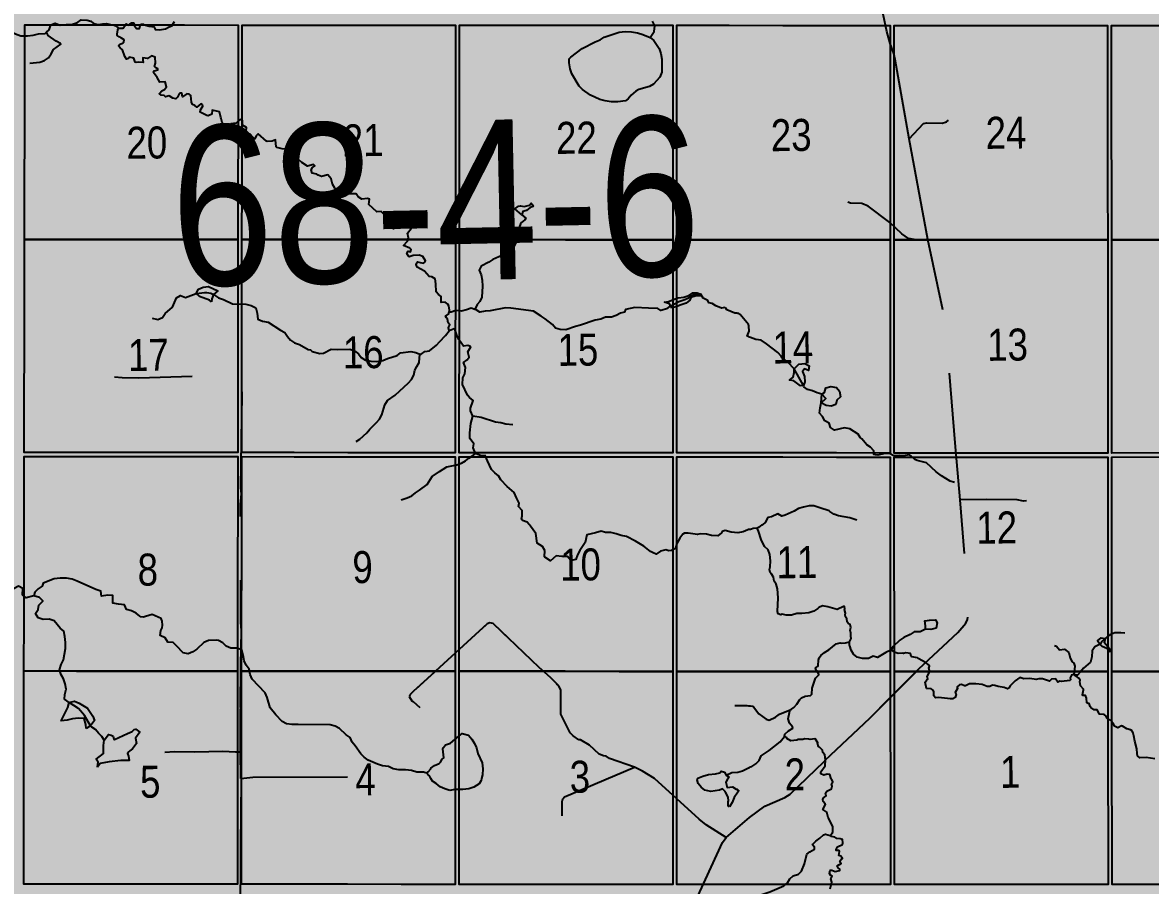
# Model space of a CAD drawing. Extents: x 405326 to 424052, y 6044755 to 6062236.
# Drawn here: x 416661.5 to 416942.9, y 6051121.4 to 6051336.7 of the extents above; entities that cross this region are included whole.
import ezdxf

# ---------------------------------------------------------------- set-up
doc = ezdxf.new("R2010")
doc.units = 0
doc.header["$LTSCALE"] = 5
doc.linetypes.add('DASHED2', pattern=[9.525, 6.35, -3.175])
for name, color, linetype in [('P-PROPOSED', 10, 'Continuous'), ('Quarters', 8, 'Continuous'), ('RoadSeg', 57, 'DASHED2'), ('T-WATER', 160, 'Continuous')]:
    doc.layers.add(name, color=color, linetype=linetype)
doc.layers.add('ROUTE-MAP-BACKGROUND-H', color=7, linetype='Continuous', true_color=0xf0ebff)
doc.styles.add('120', font='ARIALN.TTF', dxfattribs={"height": 13})

msp = doc.modelspace()

# ---------------------------------------------------------------- hatches: boundary and pattern name
at = {"layer": 'ROUTE-MAP-BACKGROUND-H'}
h = msp.add_hatch(color=256, dxfattribs=at)
h.dxf.hatch_style = 1
h.paths.add_polyline_path([(417500.313, 6050470.993), (417499.828, 6050583.719), (417489.556, 6051448.866), (416064.545, 6051448.577), (416073.609, 6050477.938), (416071.924, 6050150.968), (416104.424, 6050150.804), (416615.018, 6050150.686), (416614.752, 6050098.449), (417501.84, 6050099.469), (417600.187, 6050099.469), (417600.187, 6050157.259), (417501.84, 6050157.777)])

# ---------------------------------------------------------------- linework, layer by layer
at = {"layer": 'P-PROPOSED', "color": 90, "const_width": 1.996, "flags": 128}
msp.add_lwpolyline([(416865.116, 6051156.298), (416865.116, 6051156.298)], close=True, dxfattribs=at)
at = {"layer": 'Quarters', "flags": 128}
for points in [[(416715.223, 6051282.585), (416701.826, 6051282.593), (416688.429, 6051282.601), (416675.033, 6051282.609), (416661.97, 6051282.617), (416661.988, 6051295.995), (416662.005, 6051309.374), (416662.022, 6051322.752), (416662.04, 6051336.131), (416675.097, 6051336.123), (416688.489, 6051336.115), (416701.881, 6051336.107), (416715.273, 6051336.099), (416715.26, 6051322.72), (416715.248, 6051309.342), (416715.235, 6051295.963)], [(416769.479, 6051282.552), (416756.082, 6051282.56), (416742.685, 6051282.568), (416729.289, 6051282.576), (416716.226, 6051282.584), (416716.239, 6051295.963), (416716.251, 6051309.341), (416716.264, 6051322.72), (416716.276, 6051336.098), (416729.334, 6051336.09), (416742.726, 6051336.082), (416756.118, 6051336.074), (416769.509, 6051336.066), (416769.502, 6051322.687), (416769.494, 6051309.309), (416769.486, 6051295.931)], [(416823.734, 6051282.52), (416810.337, 6051282.528), (416796.941, 6051282.536), (416783.544, 6051282.544), (416770.482, 6051282.552), (416770.49, 6051295.93), (416770.497, 6051309.309), (416770.505, 6051322.687), (416770.513, 6051336.065), (416783.57, 6051336.057), (416796.962, 6051336.049), (416810.354, 6051336.041), (416823.745, 6051336.033), (416823.742, 6051322.655), (416823.74, 6051309.276), (416823.737, 6051295.898)], [(416877.989, 6051282.487), (416864.593, 6051282.495), (416851.196, 6051282.503), (416837.799, 6051282.511), (416824.737, 6051282.519), (416824.74, 6051295.898), (416824.743, 6051309.276), (416824.746, 6051322.654), (416824.749, 6051336.032), (416837.806, 6051336.024), (416851.198, 6051336.016), (416864.59, 6051336.008), (416877.982, 6051335.999), (416877.984, 6051322.621), (416877.985, 6051309.243), (416877.987, 6051295.865)], [(416932.245, 6051282.468), (416918.848, 6051282.473), (416905.452, 6051282.477), (416892.055, 6051282.482), (416878.993, 6051282.486), (416878.991, 6051295.865), (416878.989, 6051309.243), (416878.987, 6051322.621), (416878.985, 6051335.999), (416892.042, 6051335.993), (416905.434, 6051335.987), (416918.826, 6051335.981), (416932.218, 6051335.975), (416932.225, 6051322.599), (416932.231, 6051309.222), (416932.238, 6051295.845)], [(416986.51, 6051282.559), (416973.111, 6051282.537), (416959.712, 6051282.514), (416946.313, 6051282.492), (416933.248, 6051282.47), (416933.242, 6051295.847), (416933.235, 6051309.223), (416933.228, 6051322.6), (416933.221, 6051335.977), (416946.281, 6051335.999), (416959.675, 6051336.022), (416973.07, 6051336.045), (416986.464, 6051336.068), (416986.475, 6051322.691), (416986.487, 6051309.314), (416986.498, 6051295.936)], [(416715.223, 6051282.585), (416715.211, 6051269.206), (416715.198, 6051255.828), (416715.186, 6051242.449), (416715.174, 6051229.406), (416701.772, 6051229.414), (416688.371, 6051229.421), (416674.969, 6051229.429), (416661.902, 6051229.437), (416661.919, 6051242.481), (416661.936, 6051255.86), (416661.953, 6051269.238), (416661.97, 6051282.617), (416675.033, 6051282.609), (416688.429, 6051282.601), (416701.826, 6051282.593)], [(416769.479, 6051282.552), (416769.471, 6051269.174), (416769.463, 6051255.796), (416769.456, 6051242.417), (416769.448, 6051229.373), (416756.047, 6051229.381), (416742.646, 6051229.389), (416729.244, 6051229.397), (416716.177, 6051229.405), (416716.189, 6051242.449), (416716.202, 6051255.827), (416716.214, 6051269.206), (416716.226, 6051282.584), (416729.289, 6051282.576), (416742.685, 6051282.568), (416756.082, 6051282.56)], [(416823.734, 6051282.52), (416823.731, 6051269.142), (416823.728, 6051255.763), (416823.725, 6051242.385), (416823.723, 6051229.341), (416810.322, 6051229.349), (416796.92, 6051229.357), (416783.519, 6051229.365), (416770.452, 6051229.373), (416770.459, 6051242.417), (416770.467, 6051255.795), (416770.474, 6051269.173), (416770.482, 6051282.552), (416783.544, 6051282.544), (416796.941, 6051282.536), (416810.337, 6051282.528)], [(416877.989, 6051282.487), (416877.991, 6051269.109), (416877.993, 6051255.73), (416877.996, 6051242.352), (416877.998, 6051229.309), (416864.596, 6051229.317), (416851.195, 6051229.325), (416837.793, 6051229.333), (416824.726, 6051229.341), (416824.729, 6051242.384), (416824.732, 6051255.763), (416824.735, 6051269.141), (416824.737, 6051282.519), (416837.799, 6051282.511), (416851.196, 6051282.503), (416864.593, 6051282.495)], [(416932.245, 6051282.468), (416932.252, 6051269.091), (416932.259, 6051255.715), (416932.265, 6051242.338), (416932.272, 6051229.295), (416918.871, 6051229.299), (416905.469, 6051229.302), (416892.068, 6051229.305), (416879.001, 6051229.308), (416878.999, 6051242.352), (416878.997, 6051255.73), (416878.995, 6051269.108), (416878.993, 6051282.486), (416892.055, 6051282.482), (416905.452, 6051282.477), (416918.848, 6051282.473)], [(416986.51, 6051282.559), (416986.522, 6051269.182), (416986.533, 6051255.805), (416986.545, 6051242.428), (416986.556, 6051229.385), (416973.153, 6051229.363), (416959.749, 6051229.341), (416946.345, 6051229.318), (416933.276, 6051229.297), (416933.269, 6051242.339), (416933.262, 6051255.716), (416933.255, 6051269.093), (416933.248, 6051282.47), (416946.313, 6051282.492), (416959.712, 6051282.514), (416973.111, 6051282.537)], [(416715.123, 6051174.888), (416701.717, 6051174.896), (416688.311, 6051174.904), (416674.904, 6051174.912), (416661.832, 6051174.92), (416661.849, 6051188.298), (416661.866, 6051201.677), (416661.883, 6051215.055), (416661.901, 6051228.434), (416674.968, 6051228.426), (416688.369, 6051228.418), (416701.771, 6051228.41), (416715.173, 6051228.402), (416715.16, 6051215.024), (416715.148, 6051201.645), (416715.136, 6051188.267)], [(416769.418, 6051174.857), (416756.012, 6051174.864), (416742.605, 6051174.872), (416729.199, 6051174.88), (416716.127, 6051174.888), (416716.139, 6051188.266), (416716.151, 6051201.645), (416716.164, 6051215.023), (416716.176, 6051228.402), (416729.243, 6051228.394), (416742.645, 6051228.386), (416756.046, 6051228.378), (416769.448, 6051228.37), (416769.44, 6051214.992), (416769.433, 6051201.613), (416769.425, 6051188.235)], [(416823.712, 6051174.825), (416810.306, 6051174.833), (416796.899, 6051174.841), (416783.493, 6051174.848), (416770.421, 6051174.856), (416770.429, 6051188.234), (416770.436, 6051201.613), (416770.444, 6051214.991), (416770.451, 6051228.369), (416783.518, 6051228.362), (416796.92, 6051228.354), (416810.321, 6051228.346), (416823.723, 6051228.338), (416823.72, 6051214.96), (416823.717, 6051201.581), (416823.715, 6051188.203)], [(416878.006, 6051174.793), (416864.6, 6051174.801), (416851.193, 6051174.809), (416837.787, 6051174.817), (416824.715, 6051174.824), (416824.718, 6051188.203), (416824.721, 6051201.581), (416824.723, 6051214.959), (416824.726, 6051228.337), (416837.793, 6051228.329), (416851.195, 6051228.321), (416864.596, 6051228.313), (416877.998, 6051228.305), (416878, 6051214.927), (416878.002, 6051201.549), (416878.004, 6051188.171)], [(416932.301, 6051174.785), (416918.894, 6051174.787), (416905.488, 6051174.789), (416892.082, 6051174.791), (416879.01, 6051174.792), (416879.008, 6051188.171), (416879.005, 6051201.549), (416879.003, 6051214.927), (416879.001, 6051228.305), (416892.068, 6051228.302), (416905.47, 6051228.299), (416918.871, 6051228.295), (416932.273, 6051228.292), (416932.28, 6051214.915), (416932.287, 6051201.538), (416932.294, 6051188.161)], [(416986.604, 6051174.873), (416973.196, 6051174.851), (416959.787, 6051174.829), (416946.378, 6051174.808), (416933.304, 6051174.786), (416933.297, 6051188.163), (416933.29, 6051201.54), (416933.283, 6051214.917), (416933.276, 6051228.294), (416946.346, 6051228.315), (416959.749, 6051228.337), (416973.153, 6051228.359), (416986.557, 6051228.382), (416986.569, 6051215.004), (416986.581, 6051201.627), (416986.593, 6051188.25)], [(416715.123, 6051174.888), (416715.111, 6051161.51), (416715.099, 6051148.132), (416715.087, 6051134.753), (416715.075, 6051121.709), (416701.664, 6051121.717), (416688.252, 6051121.725), (416674.841, 6051121.732), (416661.764, 6051121.74), (416661.781, 6051134.784), (416661.798, 6051148.163), (416661.815, 6051161.541), (416661.832, 6051174.92), (416674.904, 6051174.912), (416688.311, 6051174.904), (416701.717, 6051174.896)], [(416769.418, 6051174.857), (416769.41, 6051161.478), (416769.403, 6051148.1), (416769.396, 6051134.721), (416769.389, 6051121.678), (416755.977, 6051121.685), (416742.566, 6051121.693), (416729.155, 6051121.701), (416716.078, 6051121.709), (416716.09, 6051134.753), (416716.102, 6051148.131), (416716.115, 6051161.509), (416716.127, 6051174.888), (416729.199, 6051174.88), (416742.605, 6051174.872), (416756.012, 6051174.864)], [(416823.712, 6051174.825), (416823.709, 6051161.447), (416823.707, 6051148.068), (416823.704, 6051134.69), (416823.702, 6051121.646), (416810.291, 6051121.654), (416796.88, 6051121.662), (416783.469, 6051121.669), (416770.392, 6051121.677), (416770.399, 6051134.721), (416770.407, 6051148.099), (416770.414, 6051161.478), (416770.421, 6051174.856), (416783.493, 6051174.848), (416796.899, 6051174.841), (416810.306, 6051174.833)], [(416878.006, 6051174.793), (416878.008, 6051161.414), (416878.011, 6051148.036), (416878.013, 6051134.658), (416878.015, 6051121.614), (416864.604, 6051121.622), (416851.193, 6051121.63), (416837.782, 6051121.638), (416824.705, 6051121.646), (416824.708, 6051134.689), (416824.71, 6051148.068), (416824.713, 6051161.446), (416824.715, 6051174.824), (416837.787, 6051174.817), (416851.193, 6051174.809), (416864.6, 6051174.801)], [(416932.301, 6051174.785), (416932.308, 6051161.408), (416932.315, 6051148.031), (416932.322, 6051134.654), (416932.329, 6051121.612), (416918.918, 6051121.613), (416905.506, 6051121.613), (416892.095, 6051121.614), (416879.019, 6051121.614), (416879.016, 6051134.658), (416879.014, 6051148.036), (416879.012, 6051161.414), (416879.01, 6051174.792), (416892.082, 6051174.791), (416905.488, 6051174.789), (416918.894, 6051174.787)], [(416986.604, 6051174.873), (416986.616, 6051161.496), (416986.628, 6051148.118), (416986.64, 6051134.741), (416986.652, 6051121.698), (416973.238, 6051121.677), (416959.825, 6051121.656), (416946.411, 6051121.634), (416933.332, 6051121.613), (416933.325, 6051134.656), (416933.318, 6051148.033), (416933.311, 6051161.41), (416933.304, 6051174.786), (416946.378, 6051174.808), (416959.787, 6051174.829), (416973.196, 6051174.851)]]:
    msp.add_lwpolyline(points, close=True, dxfattribs=at)
at = {"layer": 'RoadSeg'}
for p, q in [((416887.395, 6051282.607), (416882.733, 6051307.728)), ((416715.948, 6051148.123), (416715.874, 6051154.709)), ((416861.492, 6051152.358), (416861.752, 6051152.63))]:
    msp.add_line(p, q, dxfattribs=at)
at = {"layer": 'RoadSeg', "flags": 128}
for points in [[(416882.733, 6051307.728), (416879.184, 6051327.483), (416878.852, 6051329.006), (416877.934, 6051331.515), (416877.172, 6051334.46), (416874.962, 6051344.495), (416874.297, 6051346.011), (416871.617, 6051349.98)], [(416882.733, 6051307.728), (416886.312, 6051311.531), (416887.107, 6051311.714), (416890.902, 6051311.595), (416891.993, 6051311.951), (416892.482, 6051312.395)], [(416887.395, 6051282.607), (416884.469, 6051282.511), (416882.564, 6051282.87), (416880.844, 6051283.998), (416877.888, 6051286.829), (416872.445, 6051290.872), (416870.866, 6051291.604), (416868.104, 6051291.612), (416867.399, 6051291.929)], [(416895.436, 6051217.598), (416894.167, 6051231.844), (416891.973, 6051259.813), (416891.241, 6051264.489), (416887.395, 6051282.607)], [(416715.894, 6051165.808), (416715.913, 6051176.271), (416716.093, 6051185.025), (416715.95, 6051187.052), (416715.889, 6051216.43), (416716.13, 6051219.164), (416715.932, 6051220.624), (416716.265, 6051244.054), (416716.142, 6051248.244), (416715.899, 6051248.738), (416715.327, 6051249.025), (416714.229, 6051249.035), (416705.091, 6051248.441), (416690.527, 6051247.997), (416686.3, 6051248.073), (416684.399, 6051248.266)], [(416875.399, 6051165.699), (416885.156, 6051175.422), (416894.877, 6051184.513), (416896.856, 6051186.884), (416897.237, 6051187.757), (416897.384, 6051188.626), (416897.471, 6051190.79), (416897.226, 6051196.042), (416895.436, 6051217.598)], [(416912.01, 6051217.352), (416911.247, 6051217.269), (416909.643, 6051217.601), (416902.021, 6051217.738), (416895.436, 6051217.598)], [(416715.874, 6051154.709), (416715.913, 6051176.271), (416716.093, 6051185.025), (416715.95, 6051187.052), (416715.949, 6051187.192)], [(416795.794, 6051165.753), (416795.799, 6051170.122), (416795.311, 6051171.177), (416793.202, 6051173.328), (416790.387, 6051175.796), (416778.941, 6051186.732), (416778.039, 6051186.912), (416777.445, 6051186.666), (416759.005, 6051169.87), (416758.223, 6051169.088), (416757.967, 6051168.583), (416758.59, 6051167.465), (416758.926, 6051167.339), (416760.625, 6051165.778)], [(416814.209, 6051150.917), (416807.942, 6051153.046), (416807.063, 6051153.693), (416806.429, 6051153.746), (416805.322, 6051154.188), (416802.945, 6051156.433), (416800.721, 6051157.75), (416800.322, 6051157.741), (416798.904, 6051158.709), (416798.155, 6051159.492), (416795.793, 6051164.166), (416795.799, 6051170.122), (416795.311, 6051171.177), (416793.202, 6051173.328), (416790.387, 6051175.796), (416778.941, 6051186.732), (416778.039, 6051186.912), (416777.445, 6051186.666), (416759.005, 6051169.87), (416758.223, 6051169.088), (416757.967, 6051168.583), (416758.59, 6051167.465), (416758.926, 6051167.339), (416762.252, 6051164.283), (416762.359, 6051163.919)], [(416861.752, 6051152.63), (416872.873, 6051163.182), (416885.156, 6051175.422), (416894.877, 6051184.513), (416896.856, 6051186.884), (416896.937, 6051187.07)], [(416696.976, 6051154.672), (416699.401, 6051154.857), (416704.461, 6051154.732), (416711.479, 6051154.882), (416714.642, 6051154.75), (416715.874, 6051154.709)], [(416837.043, 6051133.337), (416842.891, 6051138.353), (416846.725, 6051141.163), (416851.668, 6051143.365), (416853.016, 6051144.159), (416861.492, 6051152.358)], [(416796.1, 6051138.819), (416796.158, 6051142.347), (416796.311, 6051142.983), (416796.733, 6051143.491), (416814.209, 6051150.917)], [(416837.043, 6051133.337), (416832.017, 6051136.557), (416830.291, 6051137.918), (416819.193, 6051148.096), (416816.192, 6051149.961), (416814.209, 6051150.917)], [(416715.828, 6051111.654), (416716.038, 6051142.369), (416715.948, 6051148.123)], [(416715.948, 6051148.123), (416718.936, 6051148.42), (416742.525, 6051148.49)], [(416796.376, 6051075.973), (416802.63, 6051077.604), (416812.099, 6051079.769), (416812.627, 6051080.013), (416813.017, 6051080.421), (416826.66, 6051111.555), (416836.171, 6051132.088), (416837.043, 6051133.337)]]:
    msp.add_lwpolyline(points, dxfattribs=at)
at = {"layer": 'T-WATER'}
for p, q in [((416788.067, 6051211.3), (416788.061, 6051211.309)), ((416845.904, 6051211.292), (416845.892, 6051211.285))]:
    msp.add_line(p, q, dxfattribs=at)
at = {"layer": 'T-WATER', "flags": 128}
for points in [[(416650.903, 6051351.633), (416652.33, 6051350.784), (416654.172, 6051347.654), (416655.69, 6051345.803), (416656.207, 6051344.658), (416656.909, 6051343.699), (416657.233, 6051342.376), (416657.183, 6051340.705), (416656.985, 6051339.18), (416656.784, 6051336.501), (416657.675, 6051335.171), (416658.606, 6051334.404), (416659.749, 6051333.863), (416661.024, 6051333.421), (416662.676, 6051333.375), (416664.117, 6051333.574), (416665.472, 6051333.881), (416667.118, 6051334.003), (416667.431, 6051334.288)], [(416667.431, 6051334.288), (416668.076, 6051334.875), (416668.502, 6051336.154), (416669.632, 6051336.541), (416670.893, 6051336.095), (416672.37, 6051336.252), (416673.928, 6051336.311), (416675.167, 6051336.719), (416676.135, 6051337.409), (416677.637, 6051337.331), (416678.553, 6051337.063), (416679.113, 6051336.557), (416680.14, 6051336.254)], [(416680.14, 6051336.254), (416680.913, 6051336.27), (416681.513, 6051336.415), (416682.44, 6051336.442), (416683.391, 6051336.22), (416684.116, 6051336.168), (416684.737, 6051335.861), (416685.406, 6051335.279)], [(416767.925, 6051264.449), (416768.027, 6051264.955), (416767.839, 6051266.057), (416767.621, 6051266.459), (416766.933, 6051266.982), (416765.953, 6051266.898), (416765.933, 6051268.347), (416765.234, 6051268.853), (416764.707, 6051269.509), (416764.611, 6051271.494), (416764.457, 6051272.762), (416763.628, 6051273.285), (416762.943, 6051273.374), (416761.812, 6051274.702), (416759.959, 6051275.686), (416759.68, 6051276.331), (416759.701, 6051276.522), (416760.031, 6051277.032), (416760.654, 6051276.82), (416761.553, 6051276.663), (416761.887, 6051276.95), (416761.983, 6051277.28), (416761.353, 6051278.364), (416760.465, 6051278.686), (416758.947, 6051278.576), (416757.923, 6051278.272), (416757.752, 6051278.43), (416757.379, 6051279.119), (416757.723, 6051279.659), (416758.298, 6051279.54), (416758.479, 6051280.098), (416758.074, 6051280.433), (416756.569, 6051281.097), (416757.57, 6051282.16), (416757.806, 6051283.004), (416757.508, 6051284.177), (416758.435, 6051285.331), (416757.165, 6051286.09), (416756.143, 6051285.7), (416755.375, 6051285.834), (416754.073, 6051285.268), (416751.804, 6051288.77), (416750.951, 6051289.567), (416749.918, 6051289.495), (416747.899, 6051291.345), (416748.009, 6051292.654), (416747.56, 6051292.821), (416746.134, 6051292.641), (416745.203, 6051293.224), (416744.682, 6051293.982), (416742.493, 6051293.946), (416741.514, 6051294.132), (416740.299, 6051294.573), (416739.406, 6051295.358), (416738.812, 6051296.429), (416738.489, 6051297.753), (416737.668, 6051298.745), (416736.038, 6051298.312), (416735.245, 6051298.65), (416734.908, 6051298.87), (416733.755, 6051299.1), (416733.474, 6051299.925), (416733.861, 6051300.516), (416734.417, 6051300.928), (416734.421, 6051300.998), (416734.039, 6051301.324), (416732.559, 6051300.862), (416731.186, 6051301.761), (416730.246, 6051302.585), (416730.264, 6051303.702), (416730.006, 6051303.902), (416729.13, 6051304.271), (416728.271, 6051304.952), (416726.246, 6051305.19), (416724.946, 6051305.567), (416724.79, 6051305.704), (416724.559, 6051307.409), (416723.75, 6051307.154), (416722.553, 6051307.01), (416722.331, 6051307.089), (416720.303, 6051308.97), (416719.741, 6051308.438), (416719.436, 6051307.74), (416719.042, 6051308.024), (416718.25, 6051308.901), (416717.393, 6051308.896), (416717.314, 6051309.545), (416717.353, 6051310.555), (416716.341, 6051311.093), (416716.362, 6051312.232), (416715.744, 6051312.524), (416714.744, 6051311.577), (416713.444, 6051311.401), (416713.489, 6051310.051), (416713.059, 6051310.133), (416712.487, 6051310.396), (416711.609, 6051311.167), (416711.323, 6051311.734), (416711.057, 6051312.769), (416710.922, 6051313.016), (416710.658, 6051314.462), (416708.817, 6051314.813), (416708.686, 6051313.848), (416707.792, 6051313.454), (416707.475, 6051313.534), (416705.818, 6051314.379), (416705.873, 6051314.964), (416706.461, 6051315.871), (416706.353, 6051316.144), (416705.928, 6051316.417), (416704.971, 6051315.619), (416704.449, 6051316.016), (416703.846, 6051316.261), (416703.61, 6051316.846), (416703.427, 6051318.544), (416703.089, 6051318.82), (416702.506, 6051318.962), (416701.374, 6051318.164), (416701.19, 6051319.118), (416700.76, 6051319.129), (416700.52, 6051318.912), (416700.11, 6051318.097), (416699.75, 6051317.696), (416699.001, 6051317.883), (416698.053, 6051318.41), (416697.147, 6051318.15), (416696.778, 6051318.474), (416696.098, 6051318.624), (416695.636, 6051318.9), (416695.639, 6051319.005), (416696.194, 6051319.68), (416696.889, 6051319.969), (416697.422, 6051320.67), (416697.082, 6051321.898), (416695.698, 6051321.832), (416695.04, 6051322.985), (416694.132, 6051324.267), (416694.28, 6051324.701), (416695.262, 6051324.922), (416695.264, 6051325.184), (416694.758, 6051325.419), (416694.423, 6051325.78), (416694.636, 6051326.571), (416694.57, 6051328.035), (416693.662, 6051328.435), (416692.667, 6051327.732), (416691.488, 6051327.949), (416691.454, 6051327.434), (416691.61, 6051326.754), (416690.482, 6051326.835), (416689.784, 6051326.707), (416689.603, 6051326.846), (416689.284, 6051327.819), (416688.202, 6051328.086), (416687.893, 6051327.705), (416687.396, 6051327.59), (416686.977, 6051328.201), (416686.376, 6051329.929), (416685.846, 6051330.369), (416685.392, 6051330.929), (416685.695, 6051331.272), (416686.604, 6051331.616), (416686.781, 6051331.848), (416686.801, 6051332.413), (416686.155, 6051332.854), (416685.579, 6051333.116), (416685.117, 6051333.514), (416685.047, 6051333.797), (416685.252, 6051334.888), (416685.406, 6051335.279)], [(416685.406, 6051335.279), (416686.562, 6051335.304), (416687.358, 6051336.393), (416687.941, 6051336.056), (416688.313, 6051336.424), (416688.774, 6051336.668), (416689.28, 6051336.669), (416689.434, 6051335.861), (416689.902, 6051335.264), (416690.679, 6051335.22), (416690.805, 6051335.935), (416691.036, 6051336.334), (416691.553, 6051336.337), (416691.792, 6051336.162), (416693.104, 6051335.781), (416694.314, 6051335.658), (416694.458, 6051335.42), (416694.551, 6051335.003), (416695.647, 6051334.92), (416697.104, 6051335.124), (416698.072, 6051335.657), (416698.706, 6051335.908), (416699.363, 6051336.991)], [(416818.064, 6051332.974), (416819.085, 6051334.44), (416819.246, 6051335.918), (416818.687, 6051337.038)], [(416663.33, 6051326.615), (416665.748, 6051326.794), (416666.923, 6051327.242), (416667.92, 6051327.914), (416668.631, 6051328.893), (416669.22, 6051329.982), (416671.02, 6051331.336), (416670.955, 6051331.458), (416669.868, 6051332.069), (416667.887, 6051333.464), (416667.431, 6051334.288)], [(416786.032, 6051288.773), (416787.035, 6051287.923), (416786.83, 6051287.499), (416785.938, 6051286.796), (416785.737, 6051286.459), (416785.412, 6051285.614), (416784.83, 6051282.856), (416784.471, 6051281.581), (416783.87, 6051280.514), (416783.185, 6051279.548), (416782.209, 6051278.945), (416781.062, 6051278.609), (416778.791, 6051277.615), (416777.839, 6051276.96), (416775.923, 6051275.895), (416775.439, 6051274.935), (416775.897, 6051273.747), (416776.185, 6051272.441), (416776.207, 6051270.931), (416776.074, 6051268.201), (416775.611, 6051267.107), (416774.915, 6051266.372), (416774.368, 6051265.149)], [(416693.857, 6051262.946), (416695.255, 6051262.588), (416696.368, 6051263.121), (416697.061, 6051264.124), (416698.852, 6051265.666), (416699.89, 6051268.013), (416700.919, 6051268.615), (416702.107, 6051268.132), (416704.808, 6051269.072)], [(416704.808, 6051269.072), (416706.943, 6051269.375), (416707.491, 6051269.331), (416708.42, 6051269.154), (416709.126, 6051268.836)], [(416709.126, 6051268.836), (416710.338, 6051268.025), (416711.592, 6051267.598), (416713.861, 6051266.498), (416717.181, 6051266.429), (416718.551, 6051266.093), (416719.649, 6051265.516), (416719.993, 6051264.197), (416720.159, 6051262.721), (416721.311, 6051262.192), (416722.732, 6051261.915), (416725.824, 6051259.951), (416726.955, 6051259.394), (416727.589, 6051258.373), (416728.354, 6051257.472), (416729.312, 6051256.763), (416730.612, 6051256.38), (416732.712, 6051255.122), (416733.361, 6051255.055), (416733.755, 6051254.638), (416735.687, 6051254.16), (416736.606, 6051254.242), (416738.491, 6051255.211), (416740.06, 6051255.124), (416743.177, 6051255.241), (416744.344, 6051254.77), (416745.294, 6051254.082), (416745.959, 6051253.107), (416747.026, 6051252.51), (416748.377, 6051252.193), (416749.897, 6051252.178), (416751.38, 6051252.384)], [(416830.757, 6051268.968), (416828.798, 6051268.723), (416827.974, 6051268.276), (416827.464, 6051267.879), (416826.752, 6051267.521), (416825.21, 6051266.997), (416823.224, 6051265.948)], [(416842.864, 6051258.247), (416842.596, 6051258.356), (416842.295, 6051258.477), (416842.775, 6051259.683), (416842.708, 6051260.958), (416842.61, 6051261.394), (416840.537, 6051263.885), (416840.512, 6051263.909), (416840.22, 6051264.117), (416839.989, 6051264.137), (416839.723, 6051264.16), (416839.193, 6051264.205), (416837.227, 6051265.07), (416836.947, 6051265.434), (416836.691, 6051265.602), (416835.916, 6051265.424), (416834.456, 6051266.002), (416833.58, 6051266.628), (416832.756, 6051266.739), (416832.478, 6051267.383), (416831.301, 6051267.938), (416830.757, 6051268.968)], [(416767.899, 6051259.794), (416767.758, 6051260.529), (416767.819, 6051260.83), (416768.08, 6051261.326), (416767.671, 6051261.818), (416767.487, 6051262.731), (416767.223, 6051263.021), (416767.053, 6051263.458), (416767.837, 6051263.998), (416767.879, 6051264.215), (416767.925, 6051264.449)], [(416774.368, 6051265.149), (416773.445, 6051265.484), (416772.263, 6051265.043), (416771.004, 6051264.727), (416769.569, 6051264.847), (416768.4, 6051264.448), (416767.925, 6051264.449)], [(416823.224, 6051265.948), (416822.865, 6051265.897), (416822.119, 6051265.286), (416821.093, 6051264.917), (416820.762, 6051264.841), (416819.99, 6051265.371), (416817.706, 6051265.442), (416814.218, 6051265.588), (416811.967, 6051265.112), (416811.653, 6051264.418), (416810.685, 6051264.199), (416809.616, 6051263.63), (416808.401, 6051263.24), (416806.902, 6051263.168), (416805.747, 6051262.696), (416804.353, 6051262.458), (416800.699, 6051261.203), (416799.412, 6051260.866), (416797.051, 6051260.07), (416795.638, 6051260.129), (416794.427, 6051260.472), (416793.725, 6051261.368), (416791.898, 6051262.825), (416790.854, 6051263.421), (416788.945, 6051264.689), (416783.289, 6051265.425), (416781.959, 6051265.517), (416778.17, 6051264.742), (416776.925, 6051264.681), (416775.602, 6051264.449), (416774.704, 6051265.004), (416774.368, 6051265.149)], [(416760.606, 6051253.936), (416760.938, 6051253.97), (416761.836, 6051254.63), (416763.042, 6051254.82), (416764.774, 6051256.204), (416765.493, 6051257.06), (416767.018, 6051258.611), (416767.899, 6051259.794)], [(416773.818, 6051238.475), (416773.279, 6051239.827), (416773.213, 6051240.525), (416773.898, 6051242.393), (416772.994, 6051243.147), (416772.537, 6051243.758), (416771.294, 6051246.41), (416771.299, 6051248.03), (416771.865, 6051249.095), (416771.985, 6051250.629), (416771.536, 6051251.868), (416772.416, 6051252.586), (416772.882, 6051253.191), (416772.567, 6051254.515), (416773.322, 6051255.776), (416773.263, 6051255.918), (416772.545, 6051256.136), (416771.478, 6051255.989), (416770.352, 6051257.63), (416769.81, 6051258.722), (416769.414, 6051259.948), (416769.149, 6051260.285), (416767.899, 6051259.794)], [(416854.002, 6051250.345), (416852.512, 6051251.886), (416850.938, 6051253.11), (416850.744, 6051253.488), (416849.969, 6051254.356), (416847.131, 6051256.587), (416845.765, 6051257.427), (416844.432, 6051257.613), (416843.133, 6051258.138), (416842.864, 6051258.247)], [(416744.683, 6051232.161), (416745.604, 6051232.763), (416747.349, 6051234.33), (416748.124, 6051235.228), (416749.783, 6051236.894), (416750.516, 6051237.786), (416751.112, 6051238.836), (416751.877, 6051241.369), (416752.521, 6051242.395), (416754.467, 6051243.75), (416757.792, 6051246.792), (416758.496, 6051247.645), (416759.104, 6051248.692), (416759.398, 6051249.94), (416759.857, 6051250.919), (416760.431, 6051251.866), (416760.606, 6051253.936)], [(416751.38, 6051252.384), (416752.523, 6051252.917), (416754.927, 6051253.653), (416755.808, 6051254.342), (416758.383, 6051254.61), (416759.638, 6051254.371), (416760.606, 6051253.936)], [(416870.861, 6051232.813), (416870.442, 6051233.143), (416869.96, 6051234.039), (416867.898, 6051235.307), (416866.535, 6051235.625), (416864.046, 6051234.992), (416863.058, 6051235.667), (416862.764, 6051236.757), (416861.705, 6051237.346), (416861.093, 6051238.38), (416860.318, 6051239.247), (416860.51, 6051240.591), (416860.776, 6051241.859), (416861.948, 6051242.929), (416860.955, 6051243.954), (416859.739, 6051244.282), (416858.59, 6051244.805), (416857.353, 6051245.131), (416856.403, 6051245.84), (416856.327, 6051246.181), (416854.002, 6051250.345)], [(416774.457, 6051229.177), (416773.952, 6051230.585), (416774.093, 6051231.58), (416773.163, 6051232.808), (416773.087, 6051233.106), (416773.071, 6051234.322), (416773.308, 6051236.711), (416773.818, 6051238.475)], [(416783.806, 6051236.367), (416782.029, 6051236.482), (416780.801, 6051236.809), (416779.485, 6051236.991), (416775.902, 6051238.137), (416773.818, 6051238.475)], [(416893.992, 6051221.935), (416892.939, 6051222.277), (416890.805, 6051223.628), (416889.456, 6051224.571), (416887.026, 6051226.825), (416884.689, 6051227.408), (416884.131, 6051227.683), (416883.216, 6051228.524), (416882.664, 6051228.856), (416881.274, 6051228.578), (416880.266, 6051228.665), (416879.936, 6051228.598), (416878.892, 6051228.64), (416877.788, 6051229.153), (416877.183, 6051229.194), (416876.318, 6051229.105), (416874.925, 6051228.772), (416874.269, 6051228.834), (416873.854, 6051228.961), (416873.928, 6051229.856), (416873.065, 6051230.74), (416872.153, 6051231.381), (416870.861, 6051232.813)], [(416755.97, 6051217.593), (416757.47, 6051218.101), (416758.573, 6051218.644), (416759.49, 6051219.398), (416760.53, 6051220.036), (416762.429, 6051221.443), (416763.723, 6051223.441), (416765.495, 6051224.689), (416767.356, 6051225.828), (416769.879, 6051226.397), (416770.996, 6051226.766), (416772.001, 6051227.367), (416772.837, 6051228.035), (416773.774, 6051228.57), (416774.457, 6051229.177)], [(416788.061, 6051211.309), (416787.822, 6051211.57), (416787.408, 6051212.022), (416786.265, 6051212.507), (416785.944, 6051212.811), (416786.142, 6051213.618), (416786.148, 6051214.978), (416785.193, 6051215.938), (416785.352, 6051216.814), (416784.718, 6051218.1), (416784.137, 6051219.435), (416782.41, 6051220.925), (416780.853, 6051222.612), (416780.241, 6051223.634), (416779.287, 6051224.33), (416778.521, 6051225.193), (416777.459, 6051227.356), (416776.938, 6051228.654), (416775.94, 6051228.565), (416774.457, 6051229.177)], [(416869.617, 6051212.558), (416867.886, 6051213.161), (416865.089, 6051213.664), (416863.886, 6051214.035), (416862.878, 6051214.686), (416862.728, 6051214.864), (416860.422, 6051215.605), (416858.955, 6051216.147), (416857.745, 6051216.113), (416856.319, 6051215.823), (416855.057, 6051215.45), (416854.012, 6051214.787), (416851.757, 6051213.811), (416850.944, 6051213.538), (416849.939, 6051214.107), (416848.387, 6051213.412), (416847.421, 6051213.219), (416846.749, 6051211.986), (416846.165, 6051211.507), (416845.904, 6051211.292)], [(416839.983, 6051209.412), (416838.255, 6051209.534), (416836.775, 6051209.956), (416836.074, 6051209.728), (416835.914, 6051209.414), (416834.987, 6051208.678), (416833.408, 6051208.692), (416832.104, 6051209.1), (416830.558, 6051209.104), (416829.914, 6051208.996), (416827.577, 6051209.319), (416826.675, 6051209.295), (416826.212, 6051209.026), (416825.443, 6051208.083), (416824.667, 6051206.533), (416824.413, 6051205.465), (416823.435, 6051204.959), (416822.78, 6051204.937), (416822.009, 6051205.112), (416820.673, 6051204.785), (416819.598, 6051204.101), (416818.809, 6051204.377), (416818.185, 6051204.741), (416816.479, 6051206.049), (416814.391, 6051207.308), (416812.205, 6051208.451), (416810.842, 6051208.757), (416809.608, 6051209.179), (416808.293, 6051209.507), (416806.935, 6051209.444), (416805.822, 6051209.815), (416804.437, 6051209.383), (416802.305, 6051208.922), (416801.891, 6051206.965), (416800.558, 6051204.96), (416799.954, 6051203.911), (416799.558, 6051202.768), (416798.377, 6051202.451), (416798.217, 6051202.552), (416797.495, 6051203.519), (416796.048, 6051203.48), (416794.625, 6051203.638), (416793.18, 6051202.4), (416791.798, 6051203.314), (416791.739, 6051203.405), (416791.758, 6051204.943), (416791.225, 6051206.013), (416789.883, 6051206.813), (416789.528, 6051209.239), (416788.253, 6051211.038), (416788.067, 6051211.3)], [(416845.892, 6051211.285), (416845.63, 6051211.11), (416845.082, 6051210.746), (416844.771, 6051210.561)], [(416842.86, 6051210.23), (416842.594, 6051210.201), (416842.422, 6051210.182), (416841.274, 6051209.624), (416839.983, 6051209.412)], [(416844.771, 6051210.561), (416843.783, 6051210.481), (416843.373, 6051210.285), (416843.126, 6051210.259), (416842.86, 6051210.23)], [(416867.837, 6051182.172), (416868.275, 6051183.02), (416868.164, 6051183.58), (416868.129, 6051184.379), (416867.964, 6051185.141), (416868.153, 6051185.739), (416867.954, 6051186.538), (416867.596, 6051186.725), (416867.212, 6051187.213), (416867.191, 6051187.897), (416866.861, 6051188.426), (416866.72, 6051189.028), (416866.85, 6051189.376), (416866.566, 6051190.26), (416866.686, 6051190.424), (416866.584, 6051190.97), (416866.351, 6051190.972), (416864.735, 6051190.24), (416862.402, 6051190.931), (416861.051, 6051191.145), (416860.171, 6051190.741), (416859.955, 6051190.528), (416858.924, 6051189.886), (416857.635, 6051189.471), (416855.961, 6051189.254), (416854.694, 6051189.236), (416853.328, 6051188.879), (416852.01, 6051188.814), (416850.977, 6051189.07), (416850.688, 6051188.956), (416849.985, 6051189.22), (416849.82, 6051189.76), (416849.984, 6051193.143), (416849.818, 6051195.389), (416849.533, 6051196.609), (416849.059, 6051197.339), (416848.823, 6051198.315), (416848.29, 6051199.254), (416848.034, 6051199.534), (416847.859, 6051200.28), (416848.015, 6051200.896), (416848.119, 6051202.385), (416847.971, 6051203.973), (416847.485, 6051205.114), (416846.625, 6051206.007), (416845.742, 6051207.765), (416845.152, 6051209.813), (416844.771, 6051210.561)], [(416709.768, 6051182.579), (416707.898, 6051182.52), (416706.702, 6051182.047), (416704.977, 6051180.401), (416704.004, 6051179.686), (416702.842, 6051179.168), (416701.549, 6051179.474), (416699.913, 6051181.212), (416699.031, 6051182.01), (416697.694, 6051182.13), (416697.08, 6051183.156), (416695.79, 6051183.737), (416695.981, 6051185.034), (416696.306, 6051185.667), (416696.411, 6051186.345), (416696.313, 6051187.387), (416696.026, 6051187.984), (416693.807, 6051188.996), (416692.947, 6051188.767), (416692.188, 6051188.496), (416691.656, 6051188.383), (416690.941, 6051188.469), (416690.732, 6051188.567), (416689.799, 6051189.363), (416688.673, 6051189.924), (416687.39, 6051190.297), (416686.916, 6051191.465), (416685.389, 6051191.602), (416684.033, 6051191.847), (416683.99, 6051193.736), (416682.792, 6051193.839), (416681.149, 6051193.618), (416681.023, 6051194.824), (416679.727, 6051195.212), (416675.13, 6051197.365), (416673.878, 6051197.799), (416672.441, 6051198.069), (416670.835, 6051198.071), (416669.38, 6051197.936), (416666.615, 6051196.808), (416666.372, 6051196.076), (416665.391, 6051195.411), (416664.555, 6051194.575), (416664.253, 6051193.703)], [(416664.253, 6051193.703), (416662.409, 6051193.163), (416661.497, 6051193.917), (416661.541, 6051195.538), (416660.44, 6051196.054), (416659.368, 6051195.467), (416659.082, 6051195.177), (416658.193, 6051194.779)], [(416681.839, 6051157.653), (416681.244, 6051158.605), (416680.408, 6051159.434), (416679.671, 6051160.359), (416678.793, 6051160.932), (416678.454, 6051161.228), (416676.935, 6051163.775), (416675.406, 6051165.58), (416673.119, 6051167.095), (416671.914, 6051167.853), (416671.999, 6051169.06), (416672.386, 6051170.364), (416672.107, 6051171.724), (416671.727, 6051172.975), (416671.081, 6051173.963), (416670.714, 6051175.232), (416671.114, 6051176.55), (416671.675, 6051177.675), (416672.211, 6051180.538), (416672.229, 6051182.053), (416672.055, 6051183.497), (416671.764, 6051184.823), (416670.889, 6051185.615), (416669.401, 6051187.448), (416668.107, 6051187.851), (416666.58, 6051187.79), (416665.332, 6051188.201), (416664.736, 6051189.228), (416665.387, 6051190.25), (416665.504, 6051191.348), (416666.556, 6051192.353), (416666.534, 6051192.453), (416665.693, 6051193.29), (416664.253, 6051193.703)], [(416886.813, 6051185.32), (416885.442, 6051184.673), (416883.936, 6051184.677), (416882.987, 6051184.014), (416881.367, 6051183.246), (416880.35, 6051182.645), (416878.677, 6051181.041), (416878.174, 6051180.075)], [(416931.596, 6051183.066), (416930.711, 6051182.173), (416930.333, 6051181.56)], [(416936.498, 6051184.373), (416935.524, 6051184.439), (416933.987, 6051184.403), (416932.816, 6051183.965), (416931.596, 6051183.066)], [(416738.271, 6051161.463), (416730.267, 6051161.609), (416728.752, 6051161.562), (416727.346, 6051161.766), (416726.284, 6051162.355), (416724.696, 6051164.022), (416723.234, 6051165.753), (416722.532, 6051168.319), (416722.037, 6051169.457), (416718.79, 6051172.863), (416718.289, 6051174.026), (416718.007, 6051175.394), (416717.286, 6051176.347), (416716.79, 6051177.493), (416716.556, 6051178.898), (416716.205, 6051180.181), (416714.966, 6051180.58), (416713.461, 6051180.606), (416712.285, 6051181.124), (416711.432, 6051181.922), (416710.345, 6051182.528), (416709.768, 6051182.579)], [(416853.048, 6051165.22), (416853.377, 6051165.404), (416853.889, 6051165.78), (416854.657, 6051166.61), (416855.437, 6051167.799), (416855.861, 6051168.231), (416856.787, 6051168.635), (416858.078, 6051168.826), (416858.381, 6051169.142), (416858.472, 6051170.612), (416859.361, 6051173.123), (416860.153, 6051173.995), (416860.171, 6051174.123), (416859.681, 6051174.996), (416859.486, 6051175.158), (416859.361, 6051175.682), (416859.853, 6051176.077), (416859.981, 6051176.325), (416860.092, 6051177.582), (416860.249, 6051178.203), (416860.69, 6051178.752), (416861.545, 6051179.552), (416862.676, 6051180.202), (416864.5, 6051181.691), (416865.466, 6051181.95), (416865.914, 6051181.901), (416866.788, 6051181.963), (416867.837, 6051182.172)], [(416878.174, 6051180.075), (416876.862, 6051179.549), (416874.766, 6051178.313), (416873.701, 6051178.588), (416872.599, 6051178.062), (416871.089, 6051178.069), (416869.731, 6051178.338), (416868.856, 6051179.13), (416868.234, 6051180.134), (416867.921, 6051181.196), (416867.782, 6051181.402), (416867.837, 6051182.172)], [(416923.811, 6051174.019), (416923.226, 6051173.84), (416922.843, 6051173.212), (416922.984, 6051172.698), (416922.819, 6051172.58), (416920.731, 6051172.269), (416920.307, 6051172.35), (416919.785, 6051172.118), (416919.191, 6051172.957), (416918.263, 6051172.915), (416917.695, 6051172.418), (416915.961, 6051172.924), (416915.038, 6051172.931), (416914.379, 6051172.831), (416912.855, 6051173.03), (416911.28, 6051172.981), (416910.326, 6051173.32), (416909.143, 6051172.504), (416907.933, 6051171.179), (416907.603, 6051170.651), (416907.253, 6051170.49), (416906.397, 6051170.839), (416904.928, 6051171.086), (416904.049, 6051171.336), (416903.516, 6051171.383), (416902.813, 6051171.052), (416902.197, 6051171.085), (416900.945, 6051171.551), (416899.359, 6051171.68), (416897.788, 6051171.675), (416896.741, 6051171.211), (416896.552, 6051171.216), (416895.749, 6051171.513), (416895.27, 6051171.453), (416894.683, 6051170.986), (416894.766, 6051170.547), (416894.172, 6051169.541), (416894.439, 6051169.053), (416894.223, 6051168.323), (416893.644, 6051167.942), (416893.021, 6051167.941), (416890.021, 6051168.326), (416889.288, 6051168.26), (416888.871, 6051168.716), (416888.872, 6051169.688), (416888.675, 6051170.146), (416888.23, 6051170.435), (416887.044, 6051170.582), (416886.679, 6051172.105), (416887.135, 6051172.755), (416887.345, 6051172.857), (416887.161, 6051173.538), (416887.88, 6051174.825), (416887.654, 6051175.632), (416887.775, 6051176.113), (416887.56, 6051176.43), (416886.929, 6051176.985), (416884.977, 6051178.014), (416884.759, 6051178.226), (416883.413, 6051178.422), (416883.232, 6051178.559), (416883.008, 6051179.321), (416881.894, 6051179.488), (416881.269, 6051179.254), (416881.128, 6051179.35), (416879.937, 6051179.32), (416879.219, 6051179.507), (416878.509, 6051179.947), (416878.174, 6051180.075)], [(416918.989, 6051181.304), (416919.432, 6051181.077), (416920.242, 6051180.216), (416921.448, 6051180.364), (416922.522, 6051179.542), (416922.874, 6051178.159), (416923.401, 6051177.176), (416923.79, 6051176.904), (416924.06, 6051176.106), (416923.811, 6051174.019)], [(416930.333, 6051181.56), (416930.002, 6051181.482), (416929.03, 6051180.915), (416928.389, 6051179.918), (416928.301, 6051178.471), (416927.981, 6051177.16), (416926.217, 6051175.618), (416925.5, 6051174.686), (416924.719, 6051173.868), (416923.811, 6051174.019)], [(416943.982, 6051153.022), (416941.805, 6051153.318), (416940.282, 6051153.268), (416939.702, 6051153.713), (416939.564, 6051154.33), (416939.544, 6051155.525), (416938.986, 6051157.432), (416938.793, 6051158.71), (416938.601, 6051159.435), (416938.329, 6051159.993), (416937.94, 6051160.271), (416936.981, 6051160.453), (416935.972, 6051161.176), (416935.697, 6051161.209), (416934.769, 6051160.75), (416933.972, 6051161.157), (416933.818, 6051161.584), (416933.036, 6051162.538), (416932.595, 6051162.733), (416932.054, 6051163.262), (416931.895, 6051163.68), (416931.358, 6051164.044), (416930.195, 6051164.173), (416929.605, 6051165.233), (416928.902, 6051165.214), (416928.049, 6051165.785), (416927.843, 6051166.058), (416927.62, 6051166.818), (416927.366, 6051166.783), (416927.033, 6051166.962), (416926.994, 6051168.172), (416926.709, 6051168.808), (416926.014, 6051168.806), (416925.967, 6051168.951), (416926.232, 6051170.197), (416926.191, 6051170.422), (416925.488, 6051171.255), (416925.27, 6051172.33), (416925.401, 6051172.603), (416925.064, 6051173.149), (416923.811, 6051174.019)], [(416839.211, 6051166.321), (416839.979, 6051166.285), (416842.175, 6051166.294), (416842.589, 6051166.247), (416842.856, 6051166.216)], [(416842.856, 6051166.216), (416843.123, 6051166.186), (416843.649, 6051166.125), (416843.862, 6051165.978), (416845.194, 6051164.232), (416847.051, 6051162.879), (416847.782, 6051162.624), (416849.379, 6051163.364), (416850.384, 6051164.125), (416853.048, 6051165.22)], [(416851.588, 6051158.594), (416851.719, 6051159.121), (416852.606, 6051160.003), (416853.668, 6051160.684), (416853.569, 6051160.961), (416852.867, 6051161.889), (416852.539, 6051162.991), (416852.811, 6051164.561), (416853.048, 6051165.22)], [(416762.34, 6051149.386), (416761.527, 6051149.68), (416759.848, 6051149.714), (416758.558, 6051150.12), (416756.99, 6051150.254), (416755.367, 6051150.255), (416753.958, 6051150.543), (416752.826, 6051151.095), (416751.302, 6051151.263), (416750.021, 6051151.657), (416747.682, 6051152.705), (416746.694, 6051153.402), (416745.89, 6051154.269), (416744.502, 6051156.216), (416743.735, 6051157.129), (416743.235, 6051158.286), (416742.246, 6051158.969), (416740.525, 6051160.583), (416739.458, 6051161.182), (416738.271, 6051161.463)], [(416847.764, 6051155.089), (416850.524, 6051157.216), (416851.588, 6051158.594)], [(416863.001, 6051133.893), (416863.549, 6051134.559), (416863.702, 6051134.825), (416863.674, 6051136.16), (416862.456, 6051138.341), (416862.182, 6051139.69), (416861.194, 6051140.34), (416861.791, 6051141.577), (416861.774, 6051141.738), (416861.214, 6051142.35), (416861.177, 6051142.829), (416861.327, 6051143.233), (416862.037, 6051143.809), (416861.852, 6051144.413), (416862.135, 6051144.903), (416863.353, 6051145.528), (416863.459, 6051146.175), (416863.347, 6051146.778), (416863.696, 6051147.236), (416863.436, 6051147.851), (416863.216, 6051148.052), (416862.907, 6051149.059), (416862.257, 6051149.188), (416861.384, 6051148.921), (416860.643, 6051149.264), (416860.693, 6051149.731), (416861.718, 6051151.271), (416861.842, 6051152.767), (416861.626, 6051154.022), (416861.151, 6051154.62), (416861.081, 6051155.2), (416860.344, 6051155.901), (416860.044, 6051156.062), (416859.874, 6051156.892), (416859.914, 6051156.99), (416859.296, 6051157.884), (416859.174, 6051157.962), (416858.027, 6051157.797), (416857.698, 6051157.894), (416856.658, 6051157.981), (416856.207, 6051157.866), (416855.033, 6051157.789), (416854.682, 6051157.648), (416853.172, 6051157.506), (416852.21, 6051158.052), (416852.18, 6051158.282), (416851.588, 6051158.594)], [(416842.855, 6051150.843), (416843.118, 6051150.967), (416843.409, 6051151.104), (416844.439, 6051151.79), (416845.266, 6051152.624), (416845.788, 6051153.769), (416847.764, 6051155.089)], [(416837.06, 6051148.923), (416838.442, 6051149.573), (416839.977, 6051149.692), (416841.14, 6051150.033), (416842.591, 6051150.718), (416842.855, 6051150.843)], [(416856.55, 6051126.794), (416857.204, 6051129.22), (416857.927, 6051129.773), (416859.064, 6051130.466), (416859.055, 6051130.957), (416858.611, 6051131.567), (416858.639, 6051131.724), (416859.446, 6051132.455), (416860.436, 6051133.198), (416861.334, 6051134.071), (416861.832, 6051134.17), (416863.001, 6051133.893)], [(416862.993, 6051120.527), (416863.443, 6051122.23), (416863.167, 6051123.076), (416863.518, 6051123.752), (416863.09, 6051123.972), (416862.857, 6051124.367), (416863.02, 6051125.229), (416863.387, 6051125.217), (416864.211, 6051124.894), (416865.441, 6051125.116), (416865.383, 6051125.488), (416864.951, 6051125.792), (416864.733, 6051126.293), (416865.735, 6051126.857), (416865.424, 6051127.483), (416865.856, 6051128.016), (416866.092, 6051128.146), (416865.621, 6051128.693), (416865.145, 6051128.905), (416865.29, 6051129.917), (416865.158, 6051130.15), (416864.469, 6051130.132), (416864.463, 6051130.361), (416864.809, 6051131.063), (416866.049, 6051131.614), (416866.193, 6051132.05), (416866.035, 6051132.878), (416865.468, 6051133.066), (416864.688, 6051133.146), (416864.123, 6051133.496), (416863.339, 6051133.608), (416863.001, 6051133.893)], [(416842.852, 6051116.783), (416843.114, 6051116.979), (416844.629, 6051118.111), (416845.462, 6051118.951), (416847.95, 6051119.823), (416851.442, 6051121.292), (416852.344, 6051122.044), (416852.899, 6051123.103), (416853.803, 6051123.847), (416855.057, 6051124.187), (416855.858, 6051125.012), (416856.55, 6051126.794)]]:
    msp.add_lwpolyline(points, dxfattribs=at)
for points in [[(416808.349, 6051316.951), (416806.843, 6051317.181), (416805.51, 6051317.532), (416803.171, 6051318.569), (416801.209, 6051319.981), (416800.382, 6051320.823), (416798.506, 6051323.955), (416798.095, 6051325.195), (416797.903, 6051326.645), (416797.88, 6051327.676), (416798.27, 6051328.064), (416801.075, 6051330.25), (416804.395, 6051331.932), (416805.586, 6051332.405), (416806.609, 6051333.043), (416810.322, 6051334.303), (416811.833, 6051334.445), (416813.454, 6051334.385), (416814.921, 6051334.146), (416816.223, 6051333.751), (416818.064, 6051332.974), (416819, 6051332.223), (416820.322, 6051330.219), (416820.764, 6051328.99), (416820.98, 6051327.555), (416821.016, 6051324.294), (416820.509, 6051323.121), (416818.915, 6051321.356), (416817.874, 6051320.731), (416815.294, 6051319.985), (416814.48, 6051319.616), (416813.357, 6051318.582), (416812.553, 6051317.703), (416811.908, 6051317.199), (416809.983, 6051316.955), (416808.349, 6051316.951)], [(416786.032, 6051288.773), (416784.336, 6051290.27), (416785.235, 6051290.924), (416785.733, 6051291.005), (416786.645, 6051290.816), (416787.954, 6051291.14), (416788.418, 6051291.651), (416788.738, 6051291.259), (416788.919, 6051290.82), (416788.106, 6051290.587), (416787.198, 6051289.82), (416786.346, 6051289.535), (416786.032, 6051288.773)], [(416708.608, 6051267.061), (416708.155, 6051267.453), (416705.66, 6051268.327), (416704.808, 6051269.072), (416705.349, 6051270.203), (416706.553, 6051270.651), (416707.91, 6051270.874), (416710.219, 6051269.76), (416709.126, 6051268.836), (416708.723, 6051267.773), (416708.608, 6051267.061)], [(416823.472, 6051265.415), (416823.224, 6051265.948), (416822.946, 6051266.544), (416821.646, 6051266.939), (416822.693, 6051267.085), (416823.696, 6051267.499), (416824.7, 6051267.914), (416825.046, 6051268.057), (416826.49, 6051268.226), (416827.761, 6051268.593), (416828.734, 6051269.302), (416829.815, 6051269.299), (416830.757, 6051268.968), (416830.609, 6051268.509), (416829.314, 6051268.457), (416828.27, 6051268.092), (416827.969, 6051267.447), (416827.083, 6051266.665), (416825.795, 6051266.296), (416824.699, 6051265.881), (416823.695, 6051265.5), (416823.472, 6051265.415)], [(416855.633, 6051246.044), (416853.89, 6051247.31), (416852.831, 6051247.45), (416853.755, 6051248.199), (416854.005, 6051249.359), (416854.002, 6051250.345), (416855.175, 6051251.503), (416856.645, 6051251.629), (416857.777, 6051251.074), (416857.593, 6051249.887), (416856.593, 6051250.3), (416856.068, 6051249.617), (416856.553, 6051248.44), (416856.714, 6051247.054), (416856.327, 6051246.181), (416855.633, 6051246.044)], [(416863.22, 6051240.959), (416861.982, 6051241.176), (416860.776, 6051241.859), (416860.955, 6051243.954), (416861.544, 6051244.436), (416861.884, 6051245.58), (416863.181, 6051245.941), (416864.537, 6051245.615), (416865.292, 6051244.701), (416865.546, 6051243.306), (416864.696, 6051242.483), (416864.404, 6051241.439), (416863.22, 6051240.959)], [(416888.095, 6051185.303), (416886.813, 6051185.32), (416886.793, 6051186.22), (416886.63, 6051187.449), (416887.775, 6051187.635), (416889.301, 6051187.7), (416889.695, 6051186.973), (416889.433, 6051185.571), (416888.095, 6051185.303)], [(416932.837, 6051179.601), (416932.263, 6051180.271), (416932.068, 6051180.498), (416930.903, 6051181.006), (416930.333, 6051181.56), (416930.01, 6051181.923), (416929.709, 6051182.463), (416930.637, 6051183.22), (416931.596, 6051183.066), (416931.342, 6051182.146), (416932.262, 6051181.005), (416932.829, 6051180.302), (416932.837, 6051179.601)], [(416677.359, 6051160.601), (416677.262, 6051161.586), (416676.834, 6051163.025), (416675.434, 6051163.127), (416673.919, 6051163), (416672.594, 6051162.684), (416671.11, 6051162.474), (416672.746, 6051165.818), (416673.119, 6051167.095), (416674.419, 6051167.389), (416675.603, 6051166.88), (416677.708, 6051165.604), (416679.029, 6051163.61), (416679.462, 6051162.538), (416678.454, 6051161.228), (416677.359, 6051160.601)], [(416680.208, 6051150.942), (416680.215, 6051151.026), (416680.31, 6051152.192), (416679.869, 6051152.896), (416681.666, 6051154.351), (416681.68, 6051156.298), (416681.839, 6051157.653), (416682.949, 6051159.078), (416683.605, 6051158.938), (416684.056, 6051158.619), (416684.277, 6051157.942), (416684.42, 6051157.813), (416687.623, 6051159.33), (416688.259, 6051159.582), (416688.805, 6051159.797), (416689.332, 6051160.296), (416689.756, 6051160.44), (416690.764, 6051159.673), (416689.62, 6051158.168), (416689.88, 6051156.813), (416688.896, 6051155.533), (416688.254, 6051154.971), (416687.999, 6051154.749), (416687.647, 6051154.323), (416687.911, 6051153.687), (416688.069, 6051152.621), (416686.04, 6051152.618), (416683.116, 6051152.256), (416680.846, 6051151.82), (416680.208, 6051150.942)], [(416768.124, 6051145.091), (416766.883, 6051145.509), (416765.716, 6051146.017), (416764.695, 6051146.872), (416763.766, 6051147.39), (416763.341, 6051148.127), (416762.986, 6051148.742), (416762.578, 6051149.058), (416762.34, 6051149.386), (416762.564, 6051149.724), (416762.693, 6051149.8), (416763.347, 6051150.49), (416763.386, 6051150.697), (416764.3, 6051151.305), (416765.463, 6051151.851), (416765.791, 6051152.196), (416766.217, 6051152.901), (416766.585, 6051153.292), (416766.345, 6051155.501), (416766.554, 6051155.839), (416766.984, 6051156.511), (416768.279, 6051156.924), (416769.373, 6051157.81), (416770.378, 6051158.624), (416771.195, 6051159.286), (416771.528, 6051159.264), (416772.785, 6051158.876), (416773.561, 6051157.94), (416774.209, 6051156.857), (416774.751, 6051155.732), (416775.071, 6051154.319), (416776.189, 6051152.045), (416776.368, 6051150.548), (416776.21, 6051149.021), (416776.014, 6051148.119), (416775.909, 6051147.637), (416775.421, 6051146.803), (416774.093, 6051145.944), (416772.828, 6051145.503), (416771.336, 6051145.311), (416770.37, 6051145.322), (416769.46, 6051145.333), (416769.367, 6051145.316), (416768.124, 6051145.091)], [(416837.854, 6051141.058), (416837.581, 6051141.27), (416837.533, 6051142.292), (416837.638, 6051142.549), (416837.55, 6051143.479), (416836.863, 6051144.669), (416836.823, 6051144.874), (416836.146, 6051145.478), (416835.976, 6051145.462), (416835.406, 6051145.159), (416833.192, 6051144.878), (416831.737, 6051145.155), (416830.81, 6051145.947), (416830.065, 6051146.886), (416829.822, 6051147.785), (416829.953, 6051148.088), (416829.999, 6051148.193), (416831.197, 6051148.718), (416832.645, 6051149.088), (416834.376, 6051149.23), (416835.437, 6051149.53), (416835.83, 6051149.896), (416836.664, 6051149.653), (416837.06, 6051148.923), (416837.695, 6051148.531), (416837.452, 6051148.084), (416836.981, 6051147.216), (416837.29, 6051145.84), (416838.645, 6051146.008), (416839.571, 6051145.421), (416839.776, 6051145.426), (416839.977, 6051145.202), (416840.171, 6051144.985), (416839.977, 6051144.715), (416839.026, 6051143.393), (416838.565, 6051142.146), (416838.165, 6051141.413), (416837.854, 6051141.058)]]:
    msp.add_lwpolyline(points, close=True, dxfattribs=at)

# ---------------------------------------------------------------- texts
at = {"layer": 'RoadSeg', "style": '120'}
for s, height, rotation, p in [('68-4-6', 39.871, 1.17937, (416698.928, 6051270.939)), ('23', 7.9742, 0.67212, (416848.235, 6051304.598)), ('24', 7.9742, 0.67212, (416901.836, 6051305.184)), ('20', 7.9742, 0.67212, (416687.455, 6051302.712)), ('21', 7.9742, 0.67212, (416741.434, 6051303.303)), ('22', 7.9742, 0.67212, (416794.656, 6051303.927)), ('15', 7.9742, 0.67212, (416795.02, 6051251.033)), ('14', 7.9742, 0.67212, (416848.638, 6051251.62)), ('13', 7.9742, 0.67212, (416902.227, 6051252.29)), ('17', 7.9742, 0.67212, (416687.848, 6051249.733)), ('16', 7.9742, 0.67212, (416741.442, 6051250.404)), ('12', 7.9742, 0.67212, (416899.519, 6051206.655)), ('10', 7.9742, 0.67212, (416795.671, 6051197.438)), ('11', 7.9742, 0.67212, (416849.65, 6051198.029)), ('8', 7.974, 0.67212, (416690.231, 6051196.201)), ('9', 7.974, 0.67212, (416743.826, 6051196.83)), ('4', 7.974, 0.67212, (416744.54, 6051143.865)), ('3', 7.974, 0.67212, (416798.049, 6051144.525)), ('2', 7.974, 0.67212, (416851.693, 6051145.112)), ('1', 7.974, 0.67212, (416905.438, 6051145.743)), ('5', 7.974, 0.67212, (416690.842, 6051143.278))]:
    msp.add_text(s, height=height, rotation=rotation, dxfattribs=at).set_placement(p)

doc.saveas('drawing.dxf')
